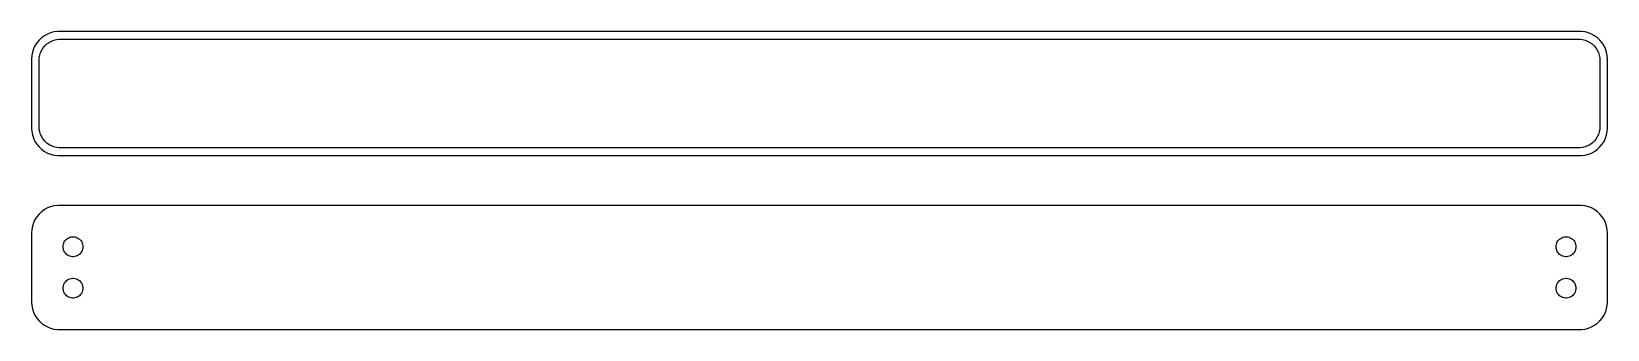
# Model space of a CAD drawing. Header units: metres. Extents: x -142 to 142, y 20 to 74.
import ezdxf

# ---------------------------------------------------------------- set-up
doc = ezdxf.new("R2010")
doc.units = ezdxf.units.M

msp = doc.modelspace()

# ---------------------------------------------------------------- linework, layer by layer
for p, q in [((-138.437, 74.1614), (-139.045, 74.0053)), ((-137.814, 74.2401), (-138.437, 74.1614)), ((137.814, 74.2401), (-137.814, 74.2401)), ((138.437, 74.1614), (137.814, 74.2401)), ((139.045, 74.0053), (138.437, 74.1614)), ((-141.882, 71.6588), (-142.149, 71.0906)), ((-141.545, 72.1889), (-141.882, 71.6588)), ((-141.145, 72.6727), (-141.545, 72.1889)), ((-140.687, 73.1026), (-141.145, 72.6727)), ((-140.179, 73.4716), (-140.687, 73.1026)), ((-140.641, 70.8641), (-140.38, 71.2744)), ((-140.38, 71.2744), (-140.071, 71.6488)), ((-139.629, 73.7741), (-140.179, 73.4716)), ((-140.071, 71.6488), (-139.716, 71.9815)), ((-139.716, 71.9815), (-139.323, 72.2671)), ((-139.045, 74.0053), (-139.629, 73.7741)), ((-139.323, 72.2671), (-138.898, 72.5012)), ((-138.898, 72.5012), (-138.446, 72.6801)), ((-138.446, 72.6801), (-137.975, 72.8009)), ((-137.975, 72.8009), (-137.493, 72.8618)), ((-137.493, 72.8618), (137.493, 72.8618)), ((137.493, 72.8618), (137.975, 72.8009)), ((137.975, 72.8009), (138.446, 72.6801)), ((138.446, 72.6801), (138.898, 72.5012)), ((138.898, 72.5012), (139.323, 72.2671)), ((139.629, 73.7741), (139.045, 74.0053)), ((139.323, 72.2671), (139.716, 71.9815)), ((140.179, 73.4716), (139.629, 73.7741)), ((139.716, 71.9815), (140.071, 71.6488)), ((140.071, 71.6488), (140.38, 71.2744)), ((140.687, 73.1026), (140.179, 73.4716)), ((140.38, 71.2744), (140.641, 70.8641)), ((141.145, 72.6727), (140.687, 73.1026)), ((141.545, 72.1889), (141.145, 72.6727)), ((141.882, 71.6588), (141.545, 72.1889)), ((142.149, 71.0906), (141.882, 71.6588)), ((-142.461, 69.8767), (-142.5, 69.25)), ((-142.5, 69.25), (-142.5, 56.75)), ((-142.343, 70.4934), (-142.461, 69.8767)), ((-142.149, 71.0906), (-142.343, 70.4934)), ((-141.119, 69), (-141.089, 69.485)), ((-141.119, 57), (-141.119, 69)), ((-141.089, 69.485), (-140.998, 69.9623)), ((-140.998, 69.9623), (-140.848, 70.4244)), ((-140.848, 70.4244), (-140.641, 70.8641)), ((140.641, 70.8641), (140.848, 70.4244)), ((140.848, 70.4244), (140.998, 69.9623)), ((140.998, 69.9623), (141.089, 69.485)), ((141.089, 69.485), (141.119, 69)), ((141.119, 69), (141.119, 57)), ((142.343, 70.4934), (142.149, 71.0906)), ((142.461, 69.8767), (142.343, 70.4934)), ((142.5, 69.25), (142.461, 69.8767)), ((142.5, 56.75), (142.5, 69.25)), ((-141.089, 56.515), (-141.119, 57)), ((141.119, 57), (141.089, 56.515)), ((-142.5, 56.75), (-142.461, 56.1233)), ((-142.461, 56.1233), (-142.343, 55.5066)), ((-142.343, 55.5066), (-142.149, 54.9094)), ((-142.149, 54.9094), (-141.882, 54.3412)), ((-141.882, 54.3412), (-141.545, 53.8111)), ((-140.998, 56.0377), (-141.089, 56.515)), ((-140.848, 55.5756), (-140.998, 56.0377)), ((-140.641, 55.1359), (-140.848, 55.5756)), ((-140.38, 54.7256), (-140.641, 55.1359)), ((-140.071, 54.3512), (-140.38, 54.7256)), ((-139.716, 54.0185), (-140.071, 54.3512)), ((140.071, 54.3512), (139.716, 54.0185)), ((140.38, 54.7256), (140.071, 54.3512)), ((140.641, 55.1359), (140.38, 54.7256)), ((140.848, 55.5756), (140.641, 55.1359)), ((140.998, 56.0377), (140.848, 55.5756)), ((141.089, 56.515), (140.998, 56.0377)), ((141.545, 53.8111), (141.882, 54.3412)), ((141.882, 54.3412), (142.149, 54.9094)), ((142.149, 54.9094), (142.343, 55.5066)), ((142.343, 55.5066), (142.461, 56.1233)), ((142.461, 56.1233), (142.5, 56.75)), ((-141.545, 53.8111), (-141.145, 53.3273)), ((-141.145, 53.3273), (-140.687, 52.8974)), ((-140.687, 52.8974), (-140.179, 52.5284)), ((-140.179, 52.5284), (-139.629, 52.2259)), ((-139.323, 53.7329), (-139.716, 54.0185)), ((-139.629, 52.2259), (-139.045, 51.9947)), ((-138.898, 53.4988), (-139.323, 53.7329)), ((-139.045, 51.9947), (-138.437, 51.8386)), ((-138.446, 53.3199), (-138.898, 53.4988)), ((-137.975, 53.1991), (-138.446, 53.3199)), ((-138.437, 51.8386), (-137.814, 51.7599)), ((-137.493, 53.1382), (-137.975, 53.1991)), ((-137.814, 51.7599), (137.814, 51.7599)), ((137.493, 53.1382), (-137.493, 53.1382)), ((137.975, 53.1991), (137.493, 53.1382)), ((137.814, 51.7599), (138.437, 51.8386)), ((138.446, 53.3199), (137.975, 53.1991)), ((138.437, 51.8386), (139.045, 51.9947)), ((138.898, 53.4988), (138.446, 53.3199)), ((139.323, 53.7329), (138.898, 53.4988)), ((139.045, 51.9947), (139.629, 52.2259)), ((139.716, 54.0185), (139.323, 53.7329)), ((139.629, 52.2259), (140.179, 52.5284)), ((140.179, 52.5284), (140.687, 52.8974)), ((140.687, 52.8974), (141.145, 53.3273)), ((141.145, 53.3273), (141.545, 53.8111)), ((-141.882, 40.1588), (-142.149, 39.5906)), ((-141.545, 40.6889), (-141.882, 40.1588)), ((-141.145, 41.1727), (-141.545, 40.6889)), ((-140.687, 41.6026), (-141.145, 41.1727)), ((-140.179, 41.9716), (-140.687, 41.6026)), ((-139.629, 42.2741), (-140.179, 41.9716)), ((-139.045, 42.5053), (-139.629, 42.2741)), ((-138.437, 42.6614), (-139.045, 42.5053)), ((-137.814, 42.7401), (-138.437, 42.6614)), ((137.814, 42.7401), (-137.814, 42.7401)), ((138.437, 42.6614), (137.814, 42.7401)), ((139.045, 42.5053), (138.437, 42.6614)), ((139.629, 42.2741), (139.045, 42.5053)), ((140.179, 41.9716), (139.629, 42.2741)), ((140.687, 41.6026), (140.179, 41.9716)), ((141.145, 41.1727), (140.687, 41.6026)), ((141.545, 40.6889), (141.145, 41.1727)), ((141.882, 40.1588), (141.545, 40.6889)), ((142.149, 39.5906), (141.882, 40.1588)), ((-142.461, 38.3767), (-142.5, 37.75)), ((-142.5, 37.75), (-142.5, 25.25)), ((-142.343, 38.9934), (-142.461, 38.3767)), ((-142.149, 39.5906), (-142.343, 38.9934)), ((142.343, 38.9934), (142.149, 39.5906)), ((142.461, 38.3767), (142.343, 38.9934)), ((142.5, 37.75), (142.461, 38.3767)), ((142.5, 25.25), (142.5, 37.75)), ((-136.8, 35.25), (-136.786, 35.4756)), ((-136.786, 35.0244), (-136.8, 35.25)), ((-136.786, 35.4756), (-136.743, 35.6976)), ((-136.743, 34.8024), (-136.786, 35.0244)), ((-136.743, 35.6976), (-136.674, 35.9126)), ((-136.674, 34.5874), (-136.743, 34.8024)), ((-136.674, 35.9126), (-136.577, 36.1171)), ((-136.577, 34.3828), (-136.674, 34.5874)), ((-136.577, 36.1171), (-136.456, 36.308)), ((-136.456, 34.192), (-136.577, 34.3828)), ((-136.456, 36.308), (-136.312, 36.4822)), ((-136.312, 36.4822), (-136.147, 36.6369)), ((-136.147, 36.6369), (-135.964, 36.7698)), ((-135.964, 36.7698), (-135.766, 36.8787)), ((-135.766, 36.8787), (-135.556, 36.9619)), ((-135.556, 36.9619), (-135.337, 37.0181)), ((-135.337, 37.0181), (-135.113, 37.0464)), ((-135.113, 37.0464), (-134.887, 37.0464)), ((-134.887, 37.0464), (-134.663, 37.0181)), ((-134.663, 37.0181), (-134.444, 36.9619)), ((-134.444, 36.9619), (-134.234, 36.8787)), ((-134.234, 36.8787), (-134.036, 36.7698)), ((-134.036, 36.7698), (-133.853, 36.6369)), ((-133.853, 36.6369), (-133.688, 36.4822)), ((-133.688, 36.4822), (-133.544, 36.308)), ((-133.544, 36.308), (-133.423, 36.1171)), ((-133.423, 34.3828), (-133.544, 34.192)), ((-133.423, 36.1171), (-133.326, 35.9126)), ((-133.326, 34.5874), (-133.423, 34.3828)), ((-133.326, 35.9126), (-133.257, 35.6976)), ((-133.257, 34.8024), (-133.326, 34.5874)), ((-133.257, 35.6976), (-133.214, 35.4756)), ((-133.214, 35.0244), (-133.257, 34.8024)), ((-133.214, 35.4756), (-133.2, 35.25)), ((-133.2, 35.25), (-133.214, 35.0244)), ((133.2, 35.25), (133.214, 35.4756)), ((133.214, 35.0244), (133.2, 35.25)), ((133.214, 35.4756), (133.257, 35.6976)), ((133.257, 34.8024), (133.214, 35.0244)), ((133.257, 35.6976), (133.326, 35.9126)), ((133.326, 34.5874), (133.257, 34.8024)), ((133.326, 35.9126), (133.423, 36.1171)), ((133.423, 34.3828), (133.326, 34.5874)), ((133.423, 36.1171), (133.544, 36.308)), ((133.544, 34.192), (133.423, 34.3828)), ((133.544, 36.308), (133.688, 36.4822)), ((133.688, 36.4822), (133.853, 36.6369)), ((133.853, 36.6369), (134.036, 36.7698)), ((134.036, 36.7698), (134.234, 36.8787)), ((134.234, 36.8787), (134.444, 36.9619)), ((134.444, 36.9619), (134.663, 37.0181)), ((134.663, 37.0181), (134.887, 37.0464)), ((134.887, 37.0464), (135.113, 37.0464)), ((135.113, 37.0464), (135.337, 37.0181)), ((135.337, 37.0181), (135.556, 36.9619)), ((135.556, 36.9619), (135.766, 36.8787)), ((135.766, 36.8787), (135.964, 36.7698)), ((135.964, 36.7698), (136.147, 36.6369)), ((136.147, 36.6369), (136.312, 36.4822)), ((136.312, 36.4822), (136.456, 36.308)), ((136.456, 36.308), (136.577, 36.1171)), ((136.577, 34.3828), (136.456, 34.192)), ((136.577, 36.1171), (136.674, 35.9126)), ((136.674, 34.5874), (136.577, 34.3828)), ((136.674, 35.9126), (136.743, 35.6976)), ((136.743, 34.8024), (136.674, 34.5874)), ((136.743, 35.6976), (136.786, 35.4756)), ((136.786, 35.0244), (136.743, 34.8024)), ((136.786, 35.4756), (136.8, 35.25)), ((136.8, 35.25), (136.786, 35.0244)), ((-136.312, 34.0178), (-136.456, 34.192)), ((-136.147, 33.8631), (-136.312, 34.0178)), ((-135.964, 33.7302), (-136.147, 33.8631)), ((-135.766, 33.6213), (-135.964, 33.7302)), ((-135.556, 33.5381), (-135.766, 33.6213)), ((-135.337, 33.4819), (-135.556, 33.5381)), ((-135.113, 33.4536), (-135.337, 33.4819)), ((-134.887, 33.4536), (-135.113, 33.4536)), ((-134.663, 33.4819), (-134.887, 33.4536)), ((-134.444, 33.5381), (-134.663, 33.4819)), ((-134.234, 33.6213), (-134.444, 33.5381)), ((-134.036, 33.7302), (-134.234, 33.6213)), ((-133.853, 33.8631), (-134.036, 33.7302)), ((-133.688, 34.0178), (-133.853, 33.8631)), ((-133.544, 34.192), (-133.688, 34.0178)), ((133.688, 34.0178), (133.544, 34.192)), ((133.853, 33.8631), (133.688, 34.0178)), ((134.036, 33.7302), (133.853, 33.8631)), ((134.234, 33.6213), (134.036, 33.7302)), ((134.444, 33.5381), (134.234, 33.6213)), ((134.663, 33.4819), (134.444, 33.5381)), ((134.887, 33.4536), (134.663, 33.4819)), ((135.113, 33.4536), (134.887, 33.4536)), ((135.337, 33.4819), (135.113, 33.4536)), ((135.556, 33.5381), (135.337, 33.4819)), ((135.766, 33.6213), (135.556, 33.5381)), ((135.964, 33.7302), (135.766, 33.6213)), ((136.147, 33.8631), (135.964, 33.7302)), ((136.312, 34.0178), (136.147, 33.8631)), ((136.456, 34.192), (136.312, 34.0178)), ((-136.674, 28.4126), (-136.577, 28.6172)), ((-136.577, 28.6172), (-136.456, 28.808)), ((-136.456, 28.808), (-136.312, 28.9822)), ((-136.312, 28.9822), (-136.147, 29.1369)), ((-136.147, 29.1369), (-135.964, 29.2698)), ((-135.964, 29.2698), (-135.766, 29.3787)), ((-135.766, 29.3787), (-135.556, 29.4619)), ((-135.556, 29.4619), (-135.337, 29.5181)), ((-135.337, 29.5181), (-135.113, 29.5464)), ((-135.113, 29.5464), (-134.887, 29.5464)), ((-134.887, 29.5464), (-134.663, 29.5181)), ((-134.663, 29.5181), (-134.444, 29.4619)), ((-134.444, 29.4619), (-134.234, 29.3787)), ((-134.234, 29.3787), (-134.036, 29.2698)), ((-134.036, 29.2698), (-133.853, 29.1369)), ((-133.853, 29.1369), (-133.688, 28.9822)), ((-133.688, 28.9822), (-133.544, 28.808)), ((-133.544, 28.808), (-133.423, 28.6172)), ((-133.423, 28.6172), (-133.326, 28.4126)), ((133.326, 28.4126), (133.423, 28.6172)), ((133.423, 28.6172), (133.544, 28.808)), ((133.544, 28.808), (133.688, 28.9822)), ((133.688, 28.9822), (133.853, 29.1369)), ((133.853, 29.1369), (134.036, 29.2698)), ((134.036, 29.2698), (134.234, 29.3787)), ((134.234, 29.3787), (134.444, 29.4619)), ((134.444, 29.4619), (134.663, 29.5181)), ((134.663, 29.5181), (134.887, 29.5464)), ((134.887, 29.5464), (135.113, 29.5464)), ((135.113, 29.5464), (135.337, 29.5181)), ((135.337, 29.5181), (135.556, 29.4619)), ((135.556, 29.4619), (135.766, 29.3787)), ((135.766, 29.3787), (135.964, 29.2698)), ((135.964, 29.2698), (136.147, 29.1369)), ((136.147, 29.1369), (136.312, 28.9822)), ((136.312, 28.9822), (136.456, 28.808)), ((136.456, 28.808), (136.577, 28.6172)), ((136.577, 28.6172), (136.674, 28.4126)), ((-136.8, 27.75), (-136.786, 27.9756)), ((-136.786, 27.5244), (-136.8, 27.75)), ((-136.786, 27.9756), (-136.743, 28.1976)), ((-136.743, 27.3024), (-136.786, 27.5244)), ((-136.743, 28.1976), (-136.674, 28.4126)), ((-136.674, 27.0874), (-136.743, 27.3024)), ((-136.577, 26.8829), (-136.674, 27.0874)), ((-136.456, 26.692), (-136.577, 26.8829)), ((-136.312, 26.5178), (-136.456, 26.692)), ((-136.147, 26.3631), (-136.312, 26.5178)), ((-135.964, 26.2302), (-136.147, 26.3631)), ((-135.766, 26.1213), (-135.964, 26.2302)), ((-135.556, 26.0381), (-135.766, 26.1213)), ((-135.337, 25.9819), (-135.556, 26.0381)), ((-135.113, 25.9536), (-135.337, 25.9819)), ((-134.887, 25.9536), (-135.113, 25.9536)), ((-134.663, 25.9819), (-134.887, 25.9536)), ((-134.444, 26.0381), (-134.663, 25.9819)), ((-134.234, 26.1213), (-134.444, 26.0381)), ((-134.036, 26.2302), (-134.234, 26.1213)), ((-133.853, 26.3631), (-134.036, 26.2302)), ((-133.688, 26.5178), (-133.853, 26.3631)), ((-133.544, 26.692), (-133.688, 26.5178)), ((-133.423, 26.8829), (-133.544, 26.692)), ((-133.326, 27.0874), (-133.423, 26.8829)), ((-133.326, 28.4126), (-133.257, 28.1976)), ((-133.257, 27.3024), (-133.326, 27.0874)), ((-133.257, 28.1976), (-133.214, 27.9756)), ((-133.214, 27.5244), (-133.257, 27.3024)), ((-133.214, 27.9756), (-133.2, 27.75)), ((-133.2, 27.75), (-133.214, 27.5244)), ((133.2, 27.75), (133.214, 27.9756)), ((133.214, 27.5244), (133.2, 27.75)), ((133.214, 27.9756), (133.257, 28.1976)), ((133.257, 27.3024), (133.214, 27.5244)), ((133.257, 28.1976), (133.326, 28.4126)), ((133.326, 27.0874), (133.257, 27.3024)), ((133.423, 26.8829), (133.326, 27.0874)), ((133.544, 26.692), (133.423, 26.8829)), ((133.688, 26.5178), (133.544, 26.692)), ((133.853, 26.3631), (133.688, 26.5178)), ((134.036, 26.2302), (133.853, 26.3631)), ((134.234, 26.1213), (134.036, 26.2302)), ((134.444, 26.0381), (134.234, 26.1213)), ((134.663, 25.9819), (134.444, 26.0381)), ((134.887, 25.9536), (134.663, 25.9819)), ((135.113, 25.9536), (134.887, 25.9536)), ((135.337, 25.9819), (135.113, 25.9536)), ((135.556, 26.0381), (135.337, 25.9819)), ((135.766, 26.1213), (135.556, 26.0381)), ((135.964, 26.2302), (135.766, 26.1213)), ((136.147, 26.3631), (135.964, 26.2302)), ((136.312, 26.5178), (136.147, 26.3631)), ((136.456, 26.692), (136.312, 26.5178)), ((136.577, 26.8829), (136.456, 26.692)), ((136.674, 27.0874), (136.577, 26.8829)), ((136.674, 28.4126), (136.743, 28.1976)), ((136.743, 27.3024), (136.674, 27.0874)), ((136.743, 28.1976), (136.786, 27.9756)), ((136.786, 27.5244), (136.743, 27.3024)), ((136.786, 27.9756), (136.8, 27.75)), ((136.8, 27.75), (136.786, 27.5244)), ((-142.5, 25.25), (-142.461, 24.6233)), ((-142.461, 24.6233), (-142.343, 24.0066)), ((-142.343, 24.0066), (-142.149, 23.4094)), ((-142.149, 23.4094), (-141.882, 22.8412)), ((-141.882, 22.8412), (-141.545, 22.3111)), ((141.545, 22.3111), (141.882, 22.8412)), ((141.882, 22.8412), (142.149, 23.4094)), ((142.149, 23.4094), (142.343, 24.0066)), ((142.343, 24.0066), (142.461, 24.6233)), ((142.461, 24.6233), (142.5, 25.25)), ((-141.545, 22.3111), (-141.145, 21.8273)), ((-141.145, 21.8273), (-140.687, 21.3974)), ((-140.687, 21.3974), (-140.179, 21.0284)), ((-140.179, 21.0284), (-139.629, 20.7259)), ((-139.629, 20.7259), (-139.045, 20.4947)), ((-139.045, 20.4947), (-138.437, 20.3386)), ((-138.437, 20.3386), (-137.814, 20.2599)), ((-137.814, 20.2599), (137.814, 20.2599)), ((137.814, 20.2599), (138.437, 20.3386)), ((138.437, 20.3386), (139.045, 20.4947)), ((139.045, 20.4947), (139.629, 20.7259)), ((139.629, 20.7259), (140.179, 21.0284)), ((140.179, 21.0284), (140.687, 21.3974)), ((140.687, 21.3974), (141.145, 21.8273)), ((141.145, 21.8273), (141.545, 22.3111))]:
    msp.add_line(p, q)

doc.saveas('drawing.dxf')
